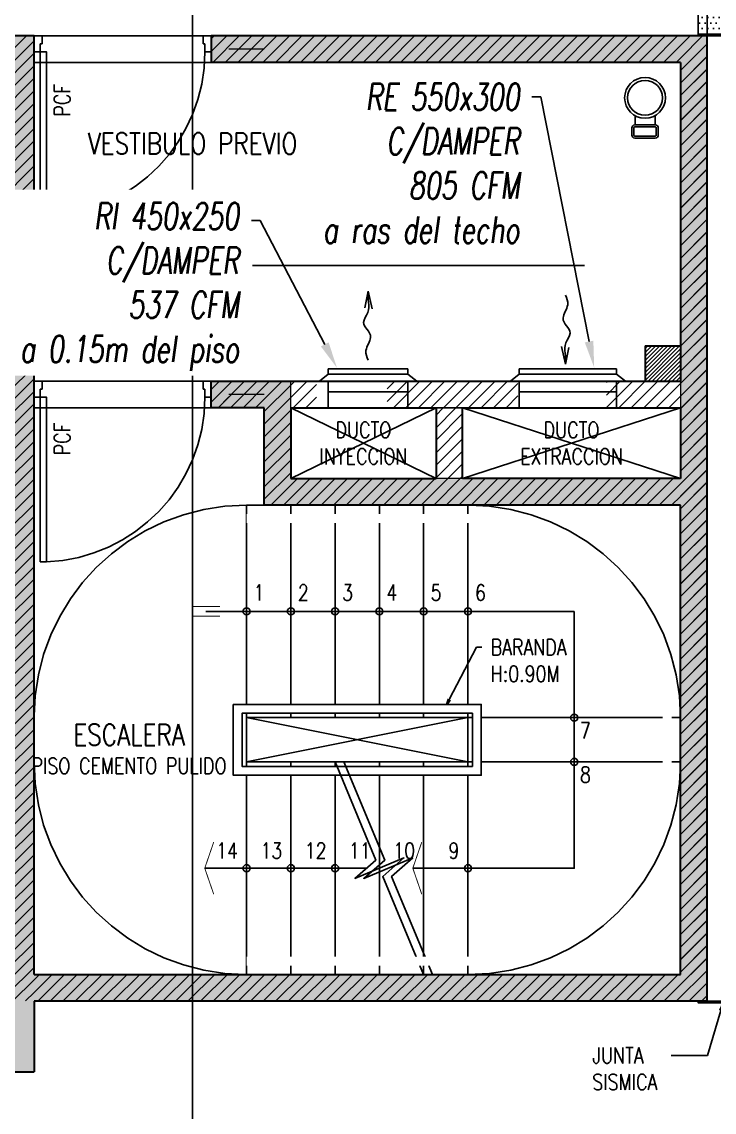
# Model space of a CAD drawing. Header units: millimetres. Extents: x 98 to 155, y -181 to 127.
# Drawn here: x 124.62 to 128.53, y -33.16 to -27 of the extents above; entities that cross this region are included whole.
import ezdxf
from ezdxf import colors
from ezdxf.entities.mleader import LeaderData, LeaderLine
from ezdxf.enums import TextEntityAlignment as Align
from ezdxf.math import Vec2, Vec3

# ---------------------------------------------------------------- set-up
doc = ezdxf.new("R2010")
doc.units = ezdxf.units.MM
doc.header["$LTSCALE"] = 15
doc.set_wipeout_variables(frame=1)
for name, pattern in [('CENTER', [2, 1.25, -0.25, 0.25, -0.25]), ('HIDDEN', [0.375, 0.25, -0.125]), ('HIDDEN2', [0.1875, 0.125, -0.0625]), ('X-REF_DP_Arquitectura$0$HIDDEN', [0.375, 0.25, -0.125])]:
    doc.linetypes.add(name, pattern=pattern)
doc.layers.get('0').update_dxf_attribs({"color": 250})
for name, color, linetype in [('A-BARANDAS', 250, 'Continuous'), ('A-CORTE', 250, 'CENTER'), ('A-HATCH', 250, 'Continuous'), ('A-LINEAS', 250, 'Continuous'), ('A-MOBILIARIO', 250, 'Continuous'), ('A-MURO BAJO', 250, 'Continuous'), ('A-PROYECCIONES INT.', 250, 'HIDDEN2'), ('A-TEXTO-ACABADO PISO', 250, 'Continuous'), ('A_50_TextoAmbiente', 252, 'Continuous'), ('A_50_TextoIndicaciones', 250, 'Continuous'), ('A_50_Vigas', 250, 'X-REF_DP_Arquitectura$0$HIDDEN'), ('A_60_HatchEstructuras', 250, 'Continuous'), ('L-03_EQUIP-ACCES', 160, 'Continuous'), ('L-04_EQ-MED-CONT', 191, 'Continuous'), ('L-06_EQ-FIN-CONT', 141, 'Continuous'), ('L3 Equipos y Ductos', 160, 'Continuous'), ('L4 Linea mediana', 191, 'Continuous'), ('L6 Linea fina', 141, 'Continuous'), ('MURO CF 120', 250, 'Continuous')]:
    doc.layers.add(name, color=color, linetype=linetype)
doc.layers.add('A-MUROS', color=252, linetype='Continuous', lineweight=30)
doc.layers.add('A_20_Estructuras', color=250, linetype='Continuous', lineweight=18)
doc.styles.add('JNV ING', font='romans.shx', dxfattribs={"width": 0.7, "oblique": 8, "height": 0.15})
doc.styles.add('ROMANS', font='romans.shx', dxfattribs={"width": 0.8})
doc.styles.add('TXT_COTAS', font='romans.shx', dxfattribs={"width": 0.8})
pattern_1 = [(45, (281.641876, -6.208353), (-0.035355339, 0.035355339), [])]

# ---------------------------------------------------------------- blocks, each defined once
blk = doc.blocks.new('flujo11')
at = {"layer": 'L6 Linea fina'}
for p, q in [((0, 0), (-0.0198, -0.0998)), ((0.0212, -0.0932), (0, 0))]:
    blk.add_line(p, q, dxfattribs=at)
blk.add_open_spline([(0, 0), (0.0064, -0.0434), (-0.016, -0.1047), (0.0608, -0.1905), (-0.0346, -0.24), (0.0373, -0.3312), (0.0223, -0.3717), (0.0156, -0.3896)], degree=3, knots=[0, 0, 0, 0, 0.0524684, 0.0807049, 0.1300475, 0.160067, 0.1839926, 0.1839926, 0.1839926, 0.1839926], dxfattribs=at)
blk = doc.blocks.new('TAF_55')
at = {"layer": 'L-03_EQUIP-ACCES', "ltscale": 1.5}
for p, q in [((-0.325, 0.06), (0.325, 0.06)), ((-0.275, 0), (-0.275, 0.06)), ((0.275, 0), (0.275, 0.06))]:
    blk.add_line(p, q, dxfattribs=at)
at = {"layer": 'L-04_EQ-MED-CONT', "ltscale": 1.5}
for p, q in [((-0.275, 0.1), (-0.325, 0.06)), ((-0.275, 0.1), (0.275, 0.1)), ((0.325, 0.06), (0.275, 0.1))]:
    blk.add_line(p, q, dxfattribs=at)
at = {"layer": 'L-06_EQ-FIN-CONT', "ltscale": 1.5}
for p, q in [((-0.275, 0.13), (0.275, 0.13)), ((-0.275, 0.1), (-0.275, 0.13)), ((0.275, 0.1), (0.275, 0.13))]:
    blk.add_line(p, q, dxfattribs=at)
blk = doc.blocks.new('EF-P112')
at = {"layer": 'A_60_HatchEstructuras'}
h = blk.add_hatch(color=256, dxfattribs=at)
h.dxf.hatch_style = 1
h.paths.add_polyline_path([(-26.25, -4.925), (-25.825, -4.925), (-25.825, -4.775), (-28.1, -4.775), (-28.1, -4.925), (-26.45, -4.925), (-26.45, -6.175), (-28.85, -6.175), (-28.85, -4.775), (-29, -4.775), (-29, -6.175), (-31.9, -6.175), (-31.9, -4.775), (-32.1, -4.775), (-32.1, -6.175), (-35.65, -6.175), (-35.65, -6.325), (-26.25, -6.325)])
h.paths.add_polyline_path([(-25.65, -7.525), (-35.65, -7.525), (-35.65, -7.675), (-32.1, -7.675), (-32.1, -9.075), (-31.9, -9.075), (-31.9, -7.675), (-28.55, -7.675), (-28.55, -9.075), (-28.4, -9.075), (-28.4, -7.675), (-25.85, -7.675), (-25.85, -8.925), (-27.65, -8.925), (-27.65, -9.075), (-25.65, -9.075)])
h = blk.add_hatch(color=256, dxfattribs=at)
h.dxf.hatch_style = 1
h.paths.add_polyline_path([(-25.65, -9.1), (-25.8, -9.1), (-25.8, -13.225), (-26.5, -13.225), (-26.5, -13.375), (-25.65, -13.375), (-25.65, -12.975), (-21.85, -12.975), (-21.85, -7.525), (-24.65, -7.525), (-24.65, -7.675), (-22, -7.675), (-22, -10.025), (-24.2, -10.025), (-24.2, -9.475), (-24.65, -9.475), (-24.65, -9.625), (-24.35, -9.625), (-24.35, -10.175), (-22, -10.175), (-22, -12.825), (-25.65, -12.825)])
h.paths.add_polyline_path([(-21.52, -9.1), (-21.67, -9.1), (-21.67, -13.375), (-20.85, -13.375), (-20.85, -13.225), (-21.52, -13.225)])
for points in [[(-24.2, -10.025), (-23.38, -9.625)], [(-23.38, -10.025), (-24.2, -9.625)], [(-23.23, -10.025), (-22, -9.625)], [(-22, -10.025), (-23.23, -9.625)]]:
    blk.add_lwpolyline(points)
at = {"layer": 'A_20_Estructuras'}
for points in [[(-25.65, -7.525), (-35.65, -7.525), (-35.65, -7.675), (-32.1, -7.675), (-32.1, -9.075), (-31.9, -9.075), (-31.9, -7.675), (-28.55, -7.675), (-28.55, -9.075), (-28.4, -9.075), (-28.4, -7.675), (-25.85, -7.675), (-25.85, -8.925), (-27.65, -8.925), (-27.65, -9.075), (-25.65, -9.075)], [(-25.65, -9.1), (-25.8, -9.1), (-25.8, -13.225), (-26.5, -13.225), (-26.5, -13.375), (-25.65, -13.375), (-25.65, -12.975), (-21.85, -12.975), (-21.85, -7.525), (-24.65, -7.525), (-24.65, -7.675), (-22, -7.675), (-22, -10.025), (-24.2, -10.025), (-24.2, -9.475), (-24.65, -9.475), (-24.65, -9.625), (-24.35, -9.625), (-24.35, -10.175), (-22, -10.175), (-22, -12.825), (-25.65, -12.825)]]:
    blk.add_lwpolyline(points, close=True, dxfattribs=at)
at = {"layer": 'A_20_Estructuras', "linetype": 'HIDDEN', "ltscale": 0.5, "elevation": 0}
for points in [[(-24.35, -7.6), (-24.55, -7.6)], [(-24.35, -9.55), (-24.55, -9.55)]]:
    blk.add_lwpolyline(points, dxfattribs=at)
at = {"layer": 'A_50_Vigas'}
for p, q in [((-24.65, -7.525), (-25.65, -7.525)), ((-24.65, -7.675), (-25.65, -7.675)), ((-24.65, -9.475), (-25.65, -9.475)), ((-24.2, -9.475), (-22, -9.475)), ((-24.65, -9.625), (-25.65, -9.625)), ((-24.2, -9.625), (-22, -9.625)), ((-23.38, -9.625, 0), (-23.38, -10.025)), ((-23.23, -9.625, 0), (-23.23, -10.025))]:
    blk.add_line(p, q, dxfattribs=at)
blk.add_lwpolyline([(-21.85, -7.525), (-21.85, -6.325)], dxfattribs=at)
at = {"layer": 'A_50_Vigas', "elevation": 0}
blk.add_lwpolyline([(-24.45, -12.825), (-24.45, -10.175), (-24.35, -10.175)], dxfattribs=at)
blk = doc.blocks.new('DPTO 75')
at = {"layer": 'A-MUROS'}
blk.add_line((-12.6, 0, 0), (-2.6, 0, 0), dxfattribs=at)
blk = doc.blocks.new('TEXTO DUCTOS PT')
at = {"layer": 'A_50_TextoIndicaciones', "char_height": 0.09, "width": 0.4157, "attachment_point": 5, "style": 'ROMANS'}
for s, insert in [('\\pxsm1,qc,t16;DUCTO INYECCION', (23.56, -9.825, 0)), ('\\pxsm1,qc,t16;DUCTO EXTRACCION', (24.735, -9.825, 0))]:
    blk.add_mtext(s, dxfattribs=dict(at, insert=insert))
blk = doc.blocks.new('Cortes-Elev.')
at = {"layer": 'A-CORTE', "linetype": 'CENTER', "ltscale": 0.5}
for points in [[(23.945, 20.8306), (23.945, 37.8534)], [(-1.966, 27.2284), (51.8601, 27.2284)]]:
    blk.add_lwpolyline(points, dxfattribs=at)
blk = doc.blocks.new('pisos superiores')
blk.add_lwpolyline([(0.07, -12.51), (0.07, -12.56), (0.08, -12.56), (0.08, -12.5), (-0.15, -12.5), (-0.15, -12.51)], close=True)
blk = doc.blocks.new('*U143')
for p, q in [((0.01, 0.955), (0.01, 1)), ((0.1, 0.965), (0.1, 1)), ((0.055, 0.955), (0.01, 0.955)), ((0.1, 0.965), (0.055, 0.965)), ((0.055, 0.955), (0.055, 0.965)), ((0.055, 0.045), (0.01, 0.045)), ((0.01, 0.045), (0.01, 0)), ((0.055, 0.045), (0.055, 0.035)), ((0.1, 0.035), (0.055, 0.035)), ((0.1, 0.035), (0.1, 0))]:
    blk.add_line(p, q)
blk.add_lwpolyline([(1.03, 0.07), (1.03, 0.035), (0.1, 0.035), (0.1, 0.07)], close=True)
at = {"linetype": 'HIDDEN2'}
blk.add_arc((0.0995, 0.0338), 0.9312, 2.23015, 89.96723, dxfattribs=at)
blk = doc.blocks.new('*U140')
for p, q in [((587.0593, -119.1569), (587.0593, -119.2302)), ((587.2193, -119.1569), (587.2193, -119.2302))]:
    blk.add_line(p, q)
for points in [[(587.2455, -119.2542), (587.2455, -119.313, -0.414214), (587.2215, -119.337), (587.057, -119.337, -0.414214), (587.033, -119.313), (587.033, -119.2542, -0.414214), (587.057, -119.2302), (587.2215, -119.2302, -0.414214)], [(587.2295, -119.2542), (587.2295, -119.313, -0.414214), (587.2215, -119.321), (587.057, -119.321, -0.414214), (587.049, -119.313), (587.049, -119.2542, -0.414214), (587.057, -119.2462), (587.2215, -119.2462, -0.414214)]]:
    blk.add_lwpolyline(points, format="xyb", close=True)
for radius in [0.1641, 0.1401]:
    blk.add_circle((587.1393, -119.0136), radius)
blk = doc.blocks.new('N.01')
at = {"layer": 'A-HATCH'}
h = blk.add_hatch(dxfattribs=at)
h.set_pattern_fill('DOTS', color=256, scale=0.02)
h.set_pattern_definition([(0, (74.125015, 7.025), (0.015875, 0.03175), [0, -0.03175])])
h.paths.add_polyline_path([(4, 5.835), (4.28, 5.835), (4.28, 7.015), (4, 7.015)])
h = blk.add_hatch(dxfattribs=at)
h.set_pattern_fill('ANSI31', color=256, scale=0.005)
h.set_pattern_definition([(45, (116.932913, -109.161275), (-0.0112253202, 0.0112253202), [])])
h.paths.add_polyline_path([(3.9, 3.875), (3.7, 3.875), (3.7, 4.075), (3.9, 4.075)])
at = {"elevation": 0}
for points in [[(4, 5.835), (4.28, 5.835), (4.28, 7.015), (4, 7.015)], [(4, 5.835), (4.28, 5.835), (4.28, 5.825), (4, 5.825)], [(4.22, 0.3652), (4.22, 0.3152), (4.23, 0.3152), (4.23, 0.3752), (4, 0.375), (4, 0.365)]]:
    blk.add_lwpolyline(points, close=True, dxfattribs=at)
at = {"layer": 'A-LINEAS', "linetype": 'Continuous'}
for p, q in [((1.7, 3.725, 0), (2.52, 3.325, 0)), ((2.52, 3.725, 0), (1.7, 3.325, 0)), ((2.67, 3.725, 0), (3.9, 3.325, 0)), ((3.9, 3.725, 0), (2.67, 3.325, 0)), ((1.45, 1.975, 0), (2.7, 1.725, 0)), ((1.45, 1.725, 0), (2.7, 1.975, 0))]:
    blk.add_line(p, q, dxfattribs=at)
at = {"layer": 'A-LINEAS'}
blk.add_line((3.3, 2.575, 0), (1.2204, 2.575, 0), dxfattribs=at)
at = {"layer": 'A-LINEAS', "const_width": 0.005, "elevation": 0}
for points in [[(1.3008, 2.6022), (1.1401, 2.6022)], [(1.3008, 2.5479), (1.1401, 2.5479)], [(1.2646, 1.2724), (1.2138, 1.125), (1.2646, 0.9776)], [(2.4395, 1.2724), (2.3887, 1.125), (2.4395, 0.9776)]]:
    blk.add_lwpolyline(points, dxfattribs=at)
at = {"layer": 'A-LINEAS', "elevation": 0}
blk.add_lwpolyline([(2.3887, 1.125), (3.3, 1.125), (3.3, 2.575)], dxfattribs=at)
at = {"layer": 'A-LINEAS', "linetype": 'Continuous', "elevation": 0}
blk.add_lwpolyline([(1.2138, 1.125), (2.1278, 1.125)], dxfattribs=at)
at = {"layer": 'A-LINEAS', "linetype": 'Continuous'}
for centre in [(1.45, 2.575, 0), (1.7, 2.575, 0), (1.95, 2.575, 0), (2.2, 2.575, 0), (2.45, 2.575, 0), (2.7, 2.575, 0), (3.3, 1.975, 0), (3.3, 1.725, 0), (1.45, 1.125, 0), (1.45, 1.125, 0), (1.7, 1.125, 0), (1.95, 1.125, 0), (2.7, 1.125, 0)]:
    blk.add_circle(centre, 0.02, dxfattribs=at)
at = {"layer": 'A-MURO BAJO'}
for p, q in [((3.5, 3.325, 0), (3.9, 3.325, 0)), ((1.45, 1.975, 0), (1.45, 3.175, 0)), ((1.45, 3.175, 0), (1.55, 3.175, 0)), ((1.7, 1.975, 0), (1.7, 3.175, 0)), ((1.95, 1.975, 0), (1.95, 3.175, 0)), ((2.2, 1.975, 0), (2.2, 3.175, 0)), ((2.45, 1.975, 0), (2.45, 3.175, 0)), ((2.7, 1.975, 0), (2.7, 3.175, 0)), ((1.45, 1.975, 0), (2.7, 1.975, 0)), ((1.45, 1.725, 0), (1.45, 1.975, 0)), ((2.45, 1.975, 0), (3.9, 1.975, 0)), ((2.7, 1.725, 0), (2.7, 1.975, 0)), ((1.45, 1.725, 0), (2.7, 1.725, 0)), ((1.45, 0.525, 0), (1.45, 1.725, 0)), ((1.7, 0.525, 0), (1.7, 1.725, 0)), ((1.95, 0.525, 0), (1.95, 1.725, 0)), ((2.2, 0.525, 0), (2.2, 1.725, 0)), ((2.45, 0.525, 0), (2.45, 1.725, 0)), ((2.7, 1.725, 0), (3.9, 1.725, 0)), ((2.7, 0.525, 0), (2.7, 1.725, 0))]:
    blk.add_line(p, q, dxfattribs=at)
at = {"layer": 'A-MUROS'}
for p, q in [((0.25, 0.525, 0), (0.25, 5.825, 0)), ((1.25, 5.825, 0), (1.25, 5.675, 0)), ((4.05, 5.825, 0), (1.25, 5.825, 0)), ((4.05, 0.375, 0), (4.05, 5.825, 0)), ((3.9, 5.675, 0), (1.25, 5.675, 0)), ((3.9, 5.675, 0), (3.9, 3.875, 0)), ((3.7, 4.075, 0), (3.7, 3.875, 0)), ((3.7, 4.075, 0), (3.9, 4.075, 0)), ((1.25, 3.725, 0), (1.25, 3.875, 0)), ((1.25, 3.875, 0), (3.9, 3.875, 0)), ((1.55, 3.725, 0), (1.25, 3.725, 0)), ((1.55, 3.175, 0), (1.55, 3.725, 0)), ((1.7, 3.725, 0), (1.7, 3.325, 0)), ((1.7, 3.725, 0), (2.52, 3.725, 0)), ((2.52, 3.725, 0), (2.52, 3.325, 0)), ((2.67, 3.725, 0), (3.9, 3.725, 0)), ((2.67, 3.325, 0), (2.67, 3.725, 0)), ((3.9, 3.725, 0), (3.9, 3.325, 0)), ((1.7, 3.325, 0), (2.52, 3.325, 0)), ((1.7, 3.325, 0), (2.52, 3.325, 0)), ((3.9, 3.325, 0), (2.67, 3.325, 0)), ((3.9, 3.175, 0), (1.55, 3.175, 0)), ((3.9, 0.525, 0), (3.9, 3.175, 0)), ((0.25, 0.525, 0), (3.9, 0.525, 0)), ((4.05, 0.375, 0), (0.25, 0.375, 0)), ((0.25, 0.375, 0), (0.25, -0.025, 0))]:
    blk.add_line(p, q, dxfattribs=at)
at = {"layer": 'A-MUROS', "elevation": 0}
blk.add_lwpolyline([(-0.6, -0.025), (0.25, -0.025)], dxfattribs=at)
at = {"xscale": 0.7035271998764521, "yscale": 0.7035271998764521, "zscale": 0.7035271998764521}
blk.add_blockref('*U140', (-409.3684, 89.2043, 0), dxfattribs=at)
at = {"layer": 'A-MOBILIARIO', "rotation": 270}
for p in [(0.25, 5.835, 0), (0.25, 3.885, 0)]:
    blk.add_blockref('*U143', p, dxfattribs=at)
blk.add_wipeout([(1.425, 1.7), (1.375, 1.65), (2.775, 1.65), (2.775, 2.05), (1.375, 2.05), (1.375, 1.65), (1.425, 1.7), (1.425, 2), (2.725, 2), (2.725, 1.7)]).translate(0, 0, 0).dxf.layer = 'A-BARANDAS'
at = {"layer": 'A-BARANDAS', "elevation": 0}
for points in [[(1.375, 2.05), (1.375, 1.65), (2.775, 1.65), (2.775, 2.05)], [(2.725, 1.7), (1.425, 1.7), (1.425, 2), (2.725, 2)]]:
    blk.add_lwpolyline(points, close=True, dxfattribs=at)
at = {"layer": 'A-LINEAS', "linetype": 'Continuous', "elevation": 0}
for points in [[(1.95, 1.725), (2.1808, 1.1712), (2.0615, 1.0673), (2.3385, 1.1827), (2.2192, 1.0789), (2.45, 0.525)], [(2, 1.725), (2.2308, 1.1712), (2.1115, 1.0673), (2.3885, 1.1827), (2.2692, 1.0789), (2.5, 0.525)]]:
    blk.add_lwpolyline(points, dxfattribs=at)
blk.add_wipeout([(1.45, 0.575), (1.45, 0.625), (1.45, 0.625), (3.8, 0.625), (3.8, 2.5721), (3.8, 3.075), (1.45, 3.075), (1.45, 3.125), (3.85, 3.125), (3.85, 2.5928), (3.85, 0.575)]).translate(0, 0, 0).dxf.layer = 'A-BARANDAS'
at = {"layer": 'A-PROYECCIONES INT.'}
for centre, start, end in [((1.45, 1.975, 0), 90, 180), ((2.7, 1.975, 0), 0, 90), ((1.45, 1.725, 0), 180, 270), ((2.7, 1.725, 0), 270, 0)]:
    blk.add_arc(centre, 1.2, start, end, dxfattribs=at)
blk = doc.blocks.new('Vent Vest F')
at = {"layer": 'L-03_EQUIP-ACCES', "ltscale": 1.5}
for p, q in [((0.8612, 0.15, 0), (0.3112, 0.15, 0)), ((0.3612, 0.09, 0), (0.3612, 0.15, 0)), ((0.8112, 0.09, 0), (0.8112, 0.15, 0))]:
    blk.add_line(p, q, dxfattribs=at)
at = {"layer": 'L-04_EQ-MED-CONT', "ltscale": 1.5}
for p, q in [((0.3112, 0.15, 0), (0.3612, 0.19, 0)), ((0.8112, 0.19, 0), (0.3612, 0.19, 0)), ((0.8112, 0.19, 0), (0.8612, 0.15, 0))]:
    blk.add_line(p, q, dxfattribs=at)
at = {"layer": 'L-06_EQ-FIN-CONT', "ltscale": 1.5}
for p, q in [((0.8112, 0.22, 0), (0.3612, 0.22, 0)), ((0.3612, 0.19, 0), (0.3612, 0.22, 0)), ((0.8112, 0.19, 0), (0.8112, 0.22, 0))]:
    blk.add_line(p, q, dxfattribs=at)
at = {"layer": 'L3 Equipos y Ductos', "elevation": 0}
for points in [[(0.8112, 0.09), (0.3612, 0.09)], [(1.9896, 0.09), (1.4396, 0.09)]]:
    blk.add_lwpolyline(points, dxfattribs=at)
at = {"layer": 'L4 Linea mediana', "elevation": 0}
for points in [[(0.3612, 0.15), (0.3612, 0)], [(0.8112, 0.15), (0.8112, 0)], [(1.4396, 0.15), (1.4396, 0)], [(1.9896, 0.15), (1.9896, 0)]]:
    blk.add_lwpolyline(points, dxfattribs=at)
at = {"layer": 'L3 Equipos y Ductos', "xscale": -1}
for p, rotation in [((0.5862, 0.6582, 0), 2.292282635688281), ((1.7014, 0.2463, 0), 182.2922826354033)]:
    blk.add_blockref('flujo11', p, dxfattribs=dict(at, rotation=rotation))
at = {"layer": 'L6 Linea fina'}
blk.add_blockref('TAF_55', (1.7146, 0.09, 0), dxfattribs=at)
ml = blk.add_multileader_mtext('Standard', dxfattribs=at)
ml.set_content('RI 450x250\\PC/DAMPER\\P537 CFM\\Pa 0.15m del piso', color=12, style='JNV ING')
ml.set_leader_properties(color=256, linetype='ByLayer', lineweight=-1)
ml.build(insert=Vec2(0, 0))
ml.multileader.update_dxf_attribs({"dogleg_length": 0.05, "arrow_head_size": 0.15})
ctx = ml.context
ctx.base_point, ctx.char_height, ctx.arrow_head_size, ctx.landing_gap_size, ctx.plane_origin = Vec3(-1.6345, 1.057, 0), 0.15, 0.15, 0.07, Vec3(-2.0443, 0.2989, 0)
ctx.text_align_type = 2
notes = []
notes.append((ctx, [(1, (1, 1, 0), (-0.0225, 1.057, 0), (-1, 0), 0.05, [(0, [(0.4107, 0.225, 0)], 0, [])])]))
ctx.mtext.insert, ctx.mtext.alignment, ctx.mtext.flow_direction = Vec3(-0.1425, 1.157, 0), 3, 5
ctx.mtext.has_bg_fill, ctx.mtext.bg_color, ctx.mtext.bg_scale_factor, ctx.mtext.bg_transparency, ctx.mtext.use_window_bg_color = 1, -1027028792, 1.5, 0, 1
for ctx, leaders in notes:
    for number, flags, end, landing, length, lines in leaders:
        leader = LeaderData()
        leader.index, (leader.has_last_leader_line, leader.has_dogleg_vector, leader.attachment_direction) = number, flags
        leader.last_leader_point, leader.dogleg_vector, leader.dogleg_length = Vec3(end), Vec3(landing), length
        for number, points, colour, breaks in lines:
            line = LeaderLine()
            line.index, line.vertices, line.color, line.breaks = number, Vec3.list(points), colors.encode_raw_color(colour), breaks
            leader.lines.append(line)
        ctx.leaders.append(leader)
ml = blk.add_multileader_mtext('Standard', dxfattribs=at)
ml.set_content('RE 550x300\\PC/DAMPER\\P805 CFM\\Pa ras del techo', color=12, style='JNV ING')
ml.set_leader_properties(color=256, linetype='ByLayer', lineweight=-1)
ml.build(insert=Vec2(0, 0))
ml.multileader.update_dxf_attribs({"dogleg_length": 0.05, "arrow_head_size": 0.15})
ctx = ml.context
ctx.base_point, ctx.char_height, ctx.arrow_head_size, ctx.landing_gap_size, ctx.plane_origin = Vec3(0.0894, 1.7554, 0), 0.15, 0.15, 0.07, Vec3(-0.3454, 0.1981, 0)
ctx.text_align_type = 2
notes = []
notes.append((ctx, [(1, (1, 1, 0), (1.5614, 1.7554, 0), (-1, 0), 0.05, [(0, [(1.863, 0.2268, 0)], 0, [])])]))
ctx.mtext.insert, ctx.mtext.alignment, ctx.mtext.flow_direction = Vec3(1.4414, 1.8304, 0), 3, 5
ctx.mtext.has_bg_fill, ctx.mtext.bg_color, ctx.mtext.bg_scale_factor, ctx.mtext.bg_transparency, ctx.mtext.use_window_bg_color = 1, -1027028792, 1.5, 0, 1
for ctx, leaders in notes:
    for number, flags, end, landing, length, lines in leaders:
        leader = LeaderData()
        leader.index, (leader.has_last_leader_line, leader.has_dogleg_vector, leader.attachment_direction) = number, flags
        leader.last_leader_point, leader.dogleg_vector, leader.dogleg_length = Vec3(end), Vec3(landing), length
        for number, points, colour, breaks in lines:
            line = LeaderLine()
            line.index, line.vertices, line.color, line.breaks = number, Vec3.list(points), colors.encode_raw_color(colour), breaks
            leader.lines.append(line)
        ctx.leaders.append(leader)

msp = doc.modelspace()

# ---------------------------------------------------------------- hatches: boundary and pattern name
at = {"layer": 'MURO CF 120'}
h = msp.add_hatch(dxfattribs=at)
h.set_pattern_fill('_USER', color=256, scale=0.05, angle=45, style=0, pattern_type=0)
h.set_pattern_definition(pattern_1)
h.paths.add_polyline_path([(128.3419, -27.0834), (125.6919, -27.0834), (125.6919, -27.2334), (128.3419, -27.2334)])
h = msp.add_hatch(dxfattribs=at)
h.set_pattern_fill('_USER', color=256, scale=0.05, angle=45, style=0, pattern_type=0)
h.set_pattern_definition(pattern_1)
h.paths.add_polyline_path([(128.4919, -32.3833), (128.3419, -32.3833), (128.3419, -27.0834), (128.4919, -27.0834)])
h = msp.add_hatch(dxfattribs=at)
h.set_pattern_fill('_USER', color=256, scale=0.05, angle=45, style=0, pattern_type=0)
h.set_pattern_definition(pattern_1)
h.paths.add_polyline_path([(128.3417, -29.7333), (125.9917, -29.7333), (125.9917, -29.0333), (126.1417, -29.0333), (126.1417, -29.5833), (127.1667, -29.5833), (127.1667, -29.5834), (127.3167, -29.5834), (127.3167, -29.5833), (128.3417, -29.5833)])
edge = h.paths.add_edge_path()
edge.add_line((125.7917, -29.0333), (125.6917, -29.0333))
edge.add_line((125.6917, -29.0333), (125.6917, -29.1833))
edge.add_line((125.6917, -29.1833), (125.7917, -29.1833))
h = msp.add_hatch(dxfattribs=at)
h.set_pattern_fill('_USER', color=256, scale=0.05, angle=45, style=0, pattern_type=0)
h.set_pattern_definition(pattern_1)
h.paths.add_polyline_path([(125.6917, -29.0333), (125.9917, -29.0333), (125.9917, -29.1833), (125.6917, -29.1833)])
h = msp.add_hatch(dxfattribs=at)
h.set_pattern_fill('_USER', color=256, scale=0.05, angle=45, style=0, pattern_type=0)
h.set_pattern_definition(pattern_1)
h.paths.add_polyline_path([(126.6861, -29.0333), (127.4235, -29.0333), (127.4235, -29.1833), (126.6861, -29.1833)])
h.paths.add_polyline_path([(126.1417, -29.0333), (126.2861, -29.0333), (126.2861, -29.1833), (126.1417, -29.1833)])
h = msp.add_hatch(dxfattribs=at)
h.set_pattern_fill('_USER', color=256, scale=0.05, angle=45, style=0, pattern_type=0)
h.set_pattern_definition(pattern_1)
h.paths.add_polyline_path([(127.9235, -29.0333), (128.3417, -29.0333), (128.3417, -29.1833), (127.9235, -29.1833)])
h = msp.add_hatch(dxfattribs=at)
h.set_pattern_fill('_USER', color=256, scale=0.05, angle=45, style=0, pattern_type=0)
h.set_pattern_definition(pattern_1)
h.paths.add_polyline_path([(126.9617, -29.1862), (127.1117, -29.1855), (127.1117, -29.5812), (126.9617, -29.5819)])

# ---------------------------------------------------------------- block references
msp.add_blockref('EF-P112', (150.3419, -19.5586))

# ---------------------------------------------------------------- texts
at = {"layer": 'A_50_TextoAmbiente', "style": 'ROMANS', "width": 0.8}
for s, p in [('VESTIBULO PREVIO', (125.5868, -27.7519)), ('ESCALERA', (125.2282, -31.0899, 0))]:
    msp.add_text(s, height=0.12, dxfattribs=at).set_placement(p, align=Align.CENTER)
at = {"layer": 'A_50_TextoIndicaciones', "style": 'ROMANS', "width": 0.8}
for s, rotation, p in [('PCF', 90, (124.8957, -27.5396)), ('PCF', 90, (124.8957, -29.4524)), ('1', 360, (125.9315, -30.2724)), ('2', 360, (126.1815, -30.2724)), ('3', 360, (126.4315, -30.2724)), ('4', 360, (126.6815, -30.2724)), ('5', 360, (126.9315, -30.2724)), ('6', 360, (127.1815, -30.2724)), ('7', 360, (127.7744, -31.0502)), ('8', 360, (127.7744, -31.3002))]:
    msp.add_text(s, height=0.09, rotation=rotation, dxfattribs=at).set_placement(p)
for s, p in [('14', (125.8435, -31.7296)), ('13', (126.0935, -31.7296)), ('12', (126.3435, -31.7296)), ('11', (126.5935, -31.7296)), ('10', (126.8435, -31.7296)), ('9', (127.0935, -31.7296))]:
    msp.add_text(s, height=0.09, dxfattribs=at).set_placement(p, align=Align.RIGHT)

# ---------------------------------------------------------------- leaders
at = {"layer": 'A_50_TextoIndicaciones'}
ml = msp.add_multileader_mtext('Standard', dxfattribs=at)
ml.set_content('\\pxsm1;BARANDA \\P\\pt16;H:0.90M', color=256, style='TXT_COTAS')
ml.set_leader_properties(color=256)
ml.build(insert=Vec2(0, 0))
ml.multileader.update_dxf_attribs({"dogleg_length": 0.05, "arrow_head_size": 0.07})
ctx = ml.context
ctx.base_point, ctx.char_height, ctx.arrow_head_size, ctx.landing_gap_size, ctx.plane_origin = Vec3(127.2209, -30.536), 0.09, 0.07, 0.05, Vec3(127.0404, -30.9768)
notes = []
notes.append((ctx, [(0, (1, 1, 0), (127.1903, -30.536), (1, 0), 0.0306, [(0, [(127.0043, -30.8934)], 0, [])])]))
ctx.mtext.insert, ctx.mtext.width, ctx.mtext.defined_height, ctx.mtext.flow_direction = Vec3(127.2709, -30.491), 1.149951, 0.8046, 5
ml = msp.add_multileader_mtext('Standard', dxfattribs=at)
ml.set_content('\\pxsm1,t16;JUNTA \\PSISMICA', color=256, style='TXT_COTAS')
ml.set_leader_properties(color=256)
ml.build(insert=Vec2(0, 0))
ml.multileader.update_dxf_attribs({"dogleg_length": 0.05, "arrow_head_size": 0.07})
ctx = ml.context
ctx.base_point, ctx.char_height, ctx.arrow_head_size, ctx.landing_gap_size, ctx.plane_origin = Vec3(127.7944, -32.8408), 0.09, 0.07, 0.05, Vec3(127.575, -33.4242)
notes.append((ctx, [(1, (1, 1, 0), (128.495, -32.8408), (-1, 0), 0.2064, [(0, [(128.5894, -32.5204)], 0, [])])]))
ctx.mtext.insert, ctx.mtext.width, ctx.mtext.defined_height, ctx.mtext.flow_direction = Vec3(127.8444, -32.7958), 1.024058, 0.5146, 5
for ctx, leaders in notes:
    for number, flags, end, landing, length, lines in leaders:
        leader = LeaderData()
        leader.index, (leader.has_last_leader_line, leader.has_dogleg_vector, leader.attachment_direction) = number, flags
        leader.last_leader_point, leader.dogleg_vector, leader.dogleg_length = Vec3(end), Vec3(landing), length
        for number, points, colour, breaks in lines:
            line = LeaderLine()
            line.index, line.vertices, line.color, line.breaks = number, Vec3.list(points), colors.encode_raw_color(colour), breaks
            leader.lines.append(line)
        ctx.leaders.append(leader)

# ---------------------------------------------------------------- next in the draw order: block references
at = {"rotation": 180}
msp.add_blockref('DPTO 75', (112.0919, -27.0834, 0), dxfattribs=at)

# ---------------------------------------------------------------- next in the draw order: hatches: boundary and pattern name
at = {"layer": 'MURO CF 120'}
h = msp.add_hatch(dxfattribs=at)
h.set_pattern_fill('_USER', color=256, scale=0.05, angle=45, style=0, pattern_type=0)
h.set_pattern_definition(pattern_1)
h.paths.add_polyline_path([(124.4919, -27.0833), (124.6919, -27.0833), (124.6919, -28.6334), (124.4919, -28.6334)])
h = msp.add_hatch(dxfattribs=at)
h.set_pattern_fill('_USER', color=256, scale=0.05, angle=45, style=0, pattern_type=0)
h.set_pattern_definition(pattern_1)
h.paths.add_polyline_path([(124.6917, -32.3834), (124.6917, -32.5333), (128.4917, -32.5333), (128.4917, -27.0833), (128.3417, -27.0833), (128.3417, -27.2333), (128.3417, -32.3833)])
h = msp.add_hatch(dxfattribs=at)
h.set_pattern_fill('_USER', color=256, scale=0.05, angle=45, style=0, pattern_type=0)
h.set_pattern_definition(pattern_1)
h.paths.add_polyline_path([(124.6917, -32.5333), (124.5417, -32.5333), (124.5417, -28.6334), (124.6917, -28.6334)])

# ---------------------------------------------------------------- next in the draw order: block references
at = {"layer": 'A-CORTE'}
msp.add_blockref('Cortes-Elev.', (101.6419, -55.6083), dxfattribs=at)
at = {"layer": 'A-MURO BAJO'}
msp.add_blockref('pisos superiores', (128.5919, -20.0334), dxfattribs=at)
at = {"layer": 'A_50_TextoIndicaciones'}
msp.add_blockref('TEXTO DUCTOS PT', (102.9919, -19.5584), dxfattribs=at)

# ---------------------------------------------------------------- next in the draw order: texts
at = {"layer": 'A-TEXTO-ACABADO PISO', "insert": (125.2285, -31.1609), "char_height": 0.09, "attachment_point": 2, "rotation": 359.99998, "style": 'ROMANS'}
msp.add_mtext_dynamic_manual_height_columns('PISO CEMENTO PULIDO', width=1.20225, gutter_width=12.5, heights=[0], dxfattribs=at)

# ---------------------------------------------------------------- next in the draw order: block references
msp.add_blockref('N.01', (124.4419, -32.9084, 0))

# ---------------------------------------------------------------- next in the draw order: block references
at = {"layer": 'L6 Linea fina'}
msp.add_blockref('Vent Vest F', (125.9919, -29.1836, 0), dxfattribs=at)

doc.saveas('drawing.dxf')
